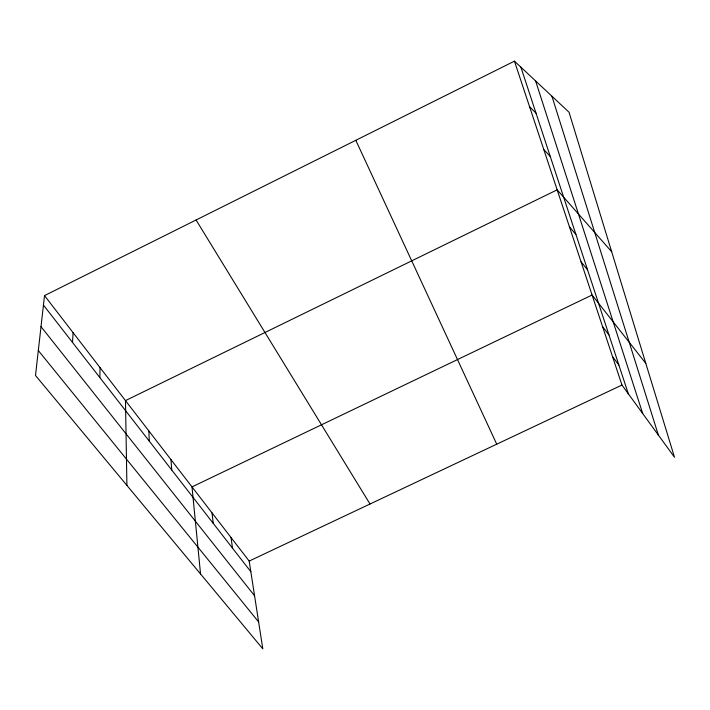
<?xml version="1.0" encoding="UTF-8"?>
<svg xmlns="http://www.w3.org/2000/svg" width="710" height="710" viewBox="0 0 710 710"><rect width="100%" height="100%" fill="white"/><g stroke="black" fill="none" stroke-linecap="round" stroke-linejoin="round"><path stroke-width="1.06" d="M99.853 377.587L100.048 367.629M72.5 342.424L73.103 332.688M44.517 295.608L35.5 375.466L262.806 648.851L249.183 561.069L44.517 295.608L514.448 61.149L569.038 112.242L674.5 457.267L621.969 385.042L514.448 61.149M249.183 561.069L621.969 385.042M529.562 106.677L536.041 113.227M543.771 149.499L550.268 156.493M611.683 251.748L557.164 189.836L125.475 400.609L126.912 485.4M569.438 226.809L575.934 234.522M581.064 261.821L587.543 269.809M38.313 350.527L258.635 621.96M41.011 326.662L254.57 595.77M645.807 363.396L592.087 295.023L192.002 486.9L200.548 573.973M43.452 305.069L250.843 571.727M602.55 326.547L608.976 334.969M612.499 356.518L618.898 365.117M196.075 219.993L370.008 504.011M355.808 140.296L496.734 444.176M520.891 67.175L628.332 393.793M535.615 80.958L642.701 413.548M551.936 96.232L658.374 435.097M231.034 537.532L232.507 548.155M211.997 512.833L213.257 523.403M170.968 459.618L171.749 470.029M148.825 430.899L149.313 441.185"/></g></svg>
